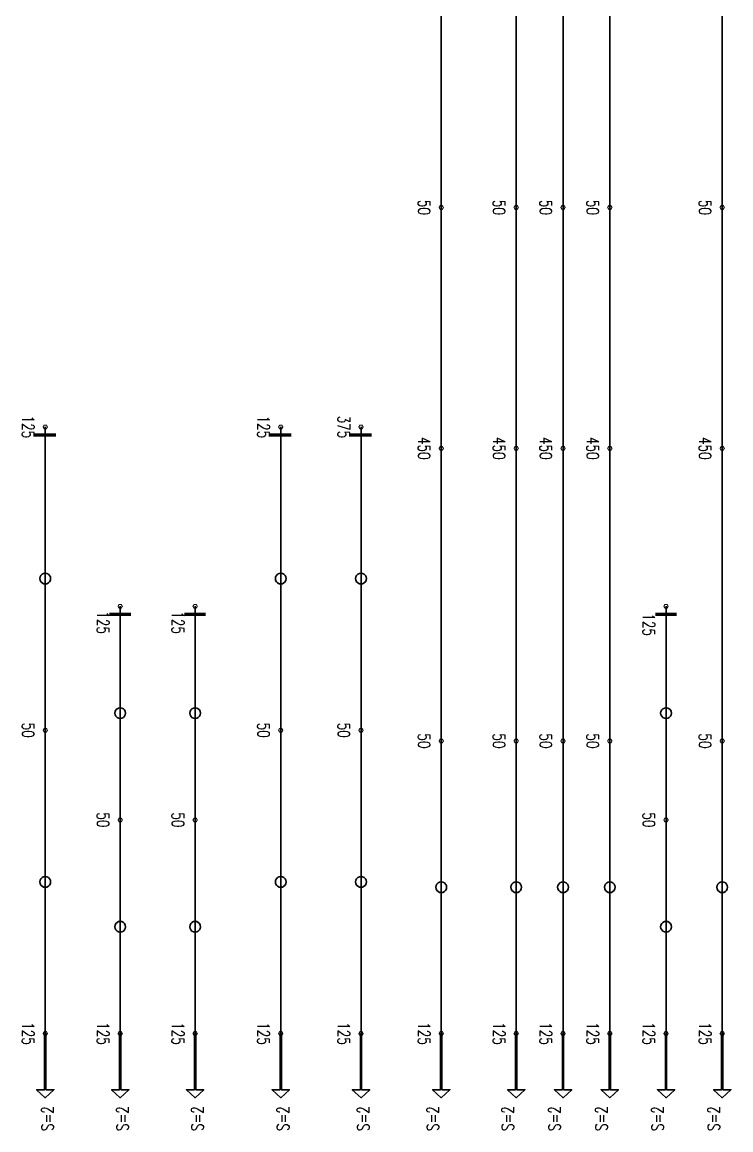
# Model space of a CAD drawing. Header units: millimetres. Extents: x 130150 to 587758, y -25561 to 50684.
# Drawn here: x 552567 to 565812, y 6472 to 27160 of the extents above; entities that cross this region are included whole.
import ezdxf

# ---------------------------------------------------------------- set-up
doc = ezdxf.new("R2010")
doc.units = ezdxf.units.MM
doc.layers.add('Current plane_Column', color=7, linetype='Continuous', true_color=0x4b00ff)
doc.layers.add('NDC_S-TENDON', color=6, linetype='Continuous', lineweight=35)
doc.layers.add('NDC_S_ANNO', color=7, linetype='Continuous', lineweight=20)
doc.styles.add('NDC_ANNO', font='', dxfattribs={"width": 0.8})
doc.styles.get('NDC_ANNO').set_extended_font_data('Dotum')

# ---------------------------------------------------------------- blocks, each defined once
blk = doc.blocks.new('HTB TDY')
at = {"layer": 'NDC_S-TENDON', "linetype": 'Continuous'}
for points, elevation in [([(51690, 14200, 20, 20, 0), (51670, 14235, 20, 20, 0), (51630, 14235, 20, 20, 0), (51610, 14200, 20, 20, 0), (51630, 14165, 20, 20, 0), (51670, 14165, 20, 20, 0)], 3500), ([(51690, 14200, 20, 20, 0), (51670, 14235, 20, 20, 0), (51630, 14235, 20, 20, 0), (51610, 14200, 20, 20, 0), (51630, 14165, 20, 20, 0), (51670, 14165, 20, 20, 0)], 3500), ([(53090, 14200, 20, 20, 0), (53070, 14235, 20, 20, 0), (53030, 14235, 20, 20, 0), (53010, 14200, 20, 20, 0), (53030, 14165, 20, 20, 0), (53070, 14165, 20, 20, 0)], 3500), ([(53090, 14200, 20, 20, 0), (53070, 14235, 20, 20, 0), (53030, 14235, 20, 20, 0), (53010, 14200, 20, 20, 0), (53030, 14165, 20, 20, 0), (53070, 14165, 20, 20, 0)], 3500), ([(53965, 14200, 20, 20, 0), (53945, 14235, 20, 20, 0), (53905, 14235, 20, 20, 0), (53885, 14200, 20, 20, 0), (53905, 14165, 20, 20, 0), (53945, 14165, 20, 20, 0)], 3500), ([(53965, 14200, 20, 20, 0), (53945, 14235, 20, 20, 0), (53905, 14235, 20, 20, 0), (53885, 14200, 20, 20, 0), (53905, 14165, 20, 20, 0), (53945, 14165, 20, 20, 0)], 3500), ([(54840, 14200, 20, 20, 0), (54820, 14235, 20, 20, 0), (54780, 14235, 20, 20, 0), (54760, 14200, 20, 20, 0), (54780, 14165, 20, 20, 0), (54820, 14165, 20, 20, 0)], 3500), ([(54840, 14200, 20, 20, 0), (54820, 14235, 20, 20, 0), (54780, 14235, 20, 20, 0), (54760, 14200, 20, 20, 0), (54780, 14165, 20, 20, 0), (54820, 14165, 20, 20, 0)], 3500), ([(56940, 14200, 20, 20, 0), (56920, 14235, 20, 20, 0), (56880, 14235, 20, 20, 0), (56860, 14200, 20, 20, 0), (56880, 14165, 20, 20, 0), (56920, 14165, 20, 20, 0)], 3500), ([(56940, 14200, 20, 20, 0), (56920, 14235, 20, 20, 0), (56880, 14235, 20, 20, 0), (56860, 14200, 20, 20, 0), (56880, 14165, 20, 20, 0), (56920, 14165, 20, 20, 0)], 3500), ([(44290, 10100, 20, 20, 0), (44270, 10135, 20, 20, 0), (44230, 10135, 20, 20, 0), (44210, 10100, 20, 20, 0), (44230, 10065, 20, 20, 0), (44270, 10065, 20, 20, 0)], 3575), ([(44290, 10100, 20, 20, 0), (44270, 10135, 20, 20, 0), (44230, 10135, 20, 20, 0), (44210, 10100, 20, 20, 0), (44230, 10065, 20, 20, 0), (44270, 10065, 20, 20, 0)], 3575), ([(48690, 10100, 20, 20, 0), (48670, 10135, 20, 20, 0), (48630, 10135, 20, 20, 0), (48610, 10100, 20, 20, 0), (48630, 10065, 20, 20, 0), (48670, 10065, 20, 20, 0)], 3575), ([(48690, 10100, 20, 20, 0), (48670, 10135, 20, 20, 0), (48630, 10135, 20, 20, 0), (48610, 10100, 20, 20, 0), (48630, 10065, 20, 20, 0), (48670, 10065, 20, 20, 0)], 3575), ([(50190, 10100, 20, 20, 0), (50170, 10135, 20, 20, 0), (50130, 10135, 20, 20, 0), (50110, 10100, 20, 20, 0), (50130, 10065, 20, 20, 0), (50170, 10065, 20, 20, 0)], 3575), ([(50190, 10100, 20, 20, 0), (50170, 10135, 20, 20, 0), (50130, 10135, 20, 20, 0), (50110, 10100, 20, 20, 0), (50130, 10065, 20, 20, 0), (50170, 10065, 20, 20, 0)], 3575), ([(51690, 9700, 20, 20, 0), (51670, 9735, 20, 20, 0), (51630, 9735, 20, 20, 0), (51610, 9700, 20, 20, 0), (51630, 9665, 20, 20, 0), (51670, 9665, 20, 20, 0)], 3650), ([(51690, 9700, 20, 20, 0), (51670, 9735, 20, 20, 0), (51630, 9735, 20, 20, 0), (51610, 9700, 20, 20, 0), (51630, 9665, 20, 20, 0), (51670, 9665, 20, 20, 0)], 3650), ([(51690, 9700, 20, 20, 0), (51670, 9735, 20, 20, 0), (51630, 9735, 20, 20, 0), (51610, 9700, 20, 20, 0), (51630, 9665, 20, 20, 0), (51670, 9665, 20, 20, 0)], 3650), ([(51690, 9700, 20, 20, 0), (51670, 9735, 20, 20, 0), (51630, 9735, 20, 20, 0), (51610, 9700, 20, 20, 0), (51630, 9665, 20, 20, 0), (51670, 9665, 20, 20, 0)], 3650), ([(53090, 9700, 20, 20, 0), (53070, 9735, 20, 20, 0), (53030, 9735, 20, 20, 0), (53010, 9700, 20, 20, 0), (53030, 9665, 20, 20, 0), (53070, 9665, 20, 20, 0)], 3650), ([(53090, 9700, 20, 20, 0), (53070, 9735, 20, 20, 0), (53030, 9735, 20, 20, 0), (53010, 9700, 20, 20, 0), (53030, 9665, 20, 20, 0), (53070, 9665, 20, 20, 0)], 3650), ([(53090, 9700, 20, 20, 0), (53070, 9735, 20, 20, 0), (53030, 9735, 20, 20, 0), (53010, 9700, 20, 20, 0), (53030, 9665, 20, 20, 0), (53070, 9665, 20, 20, 0)], 3650), ([(53090, 9700, 20, 20, 0), (53070, 9735, 20, 20, 0), (53030, 9735, 20, 20, 0), (53010, 9700, 20, 20, 0), (53030, 9665, 20, 20, 0), (53070, 9665, 20, 20, 0)], 3650), ([(53965, 9700, 20, 20, 0), (53945, 9735, 20, 20, 0), (53905, 9735, 20, 20, 0), (53885, 9700, 20, 20, 0), (53905, 9665, 20, 20, 0), (53945, 9665, 20, 20, 0)], 3650), ([(53965, 9700, 20, 20, 0), (53945, 9735, 20, 20, 0), (53905, 9735, 20, 20, 0), (53885, 9700, 20, 20, 0), (53905, 9665, 20, 20, 0), (53945, 9665, 20, 20, 0)], 3650), ([(53965, 9700, 20, 20, 0), (53945, 9735, 20, 20, 0), (53905, 9735, 20, 20, 0), (53885, 9700, 20, 20, 0), (53905, 9665, 20, 20, 0), (53945, 9665, 20, 20, 0)], 3650), ([(53965, 9700, 20, 20, 0), (53945, 9735, 20, 20, 0), (53905, 9735, 20, 20, 0), (53885, 9700, 20, 20, 0), (53905, 9665, 20, 20, 0), (53945, 9665, 20, 20, 0)], 3650), ([(54840, 9700, 20, 20, 0), (54820, 9735, 20, 20, 0), (54780, 9735, 20, 20, 0), (54760, 9700, 20, 20, 0), (54780, 9665, 20, 20, 0), (54820, 9665, 20, 20, 0)], 3650), ([(54840, 9700, 20, 20, 0), (54820, 9735, 20, 20, 0), (54780, 9735, 20, 20, 0), (54760, 9700, 20, 20, 0), (54780, 9665, 20, 20, 0), (54820, 9665, 20, 20, 0)], 3650), ([(54840, 9700, 20, 20, 0), (54820, 9735, 20, 20, 0), (54780, 9735, 20, 20, 0), (54760, 9700, 20, 20, 0), (54780, 9665, 20, 20, 0), (54820, 9665, 20, 20, 0)], 3650), ([(54840, 9700, 20, 20, 0), (54820, 9735, 20, 20, 0), (54780, 9735, 20, 20, 0), (54760, 9700, 20, 20, 0), (54780, 9665, 20, 20, 0), (54820, 9665, 20, 20, 0)], 3650), ([(56940, 9700, 20, 20, 0), (56920, 9735, 20, 20, 0), (56880, 9735, 20, 20, 0), (56860, 9700, 20, 20, 0), (56880, 9665, 20, 20, 0), (56920, 9665, 20, 20, 0)], 3650), ([(56940, 9700, 20, 20, 0), (56920, 9735, 20, 20, 0), (56880, 9735, 20, 20, 0), (56860, 9700, 20, 20, 0), (56880, 9665, 20, 20, 0), (56920, 9665, 20, 20, 0)], 3650), ([(56940, 9700, 20, 20, 0), (56920, 9735, 20, 20, 0), (56880, 9735, 20, 20, 0), (56860, 9700, 20, 20, 0), (56880, 9665, 20, 20, 0), (56920, 9665, 20, 20, 0)], 3650), ([(56940, 9700, 20, 20, 0), (56920, 9735, 20, 20, 0), (56880, 9735, 20, 20, 0), (56860, 9700, 20, 20, 0), (56880, 9665, 20, 20, 0), (56920, 9665, 20, 20, 0)], 3650), ([(45690, 6750, 20, 20, 0), (45670, 6785, 20, 20, 0), (45630, 6785, 20, 20, 0), (45610, 6750, 20, 20, 0), (45630, 6715, 20, 20, 0), (45670, 6715, 20, 20, 0)], 3575), ([(45690, 6750, 20, 20, 0), (45670, 6785, 20, 20, 0), (45630, 6785, 20, 20, 0), (45610, 6750, 20, 20, 0), (45630, 6715, 20, 20, 0), (45670, 6715, 20, 20, 0)], 3575), ([(47090, 6750, 20, 20, 0), (47070, 6785, 20, 20, 0), (47030, 6785, 20, 20, 0), (47010, 6750, 20, 20, 0), (47030, 6715, 20, 20, 0), (47070, 6715, 20, 20, 0)], 3575), ([(47090, 6750, 20, 20, 0), (47070, 6785, 20, 20, 0), (47030, 6785, 20, 20, 0), (47010, 6750, 20, 20, 0), (47030, 6715, 20, 20, 0), (47070, 6715, 20, 20, 0)], 3575), ([(55890, 6750, 20, 20, 0), (55870, 6785, 20, 20, 0), (55830, 6785, 20, 20, 0), (55810, 6750, 20, 20, 0), (55830, 6715, 20, 20, 0), (55870, 6715, 20, 20, 0)], 3575), ([(55890, 6750, 20, 20, 0), (55870, 6785, 20, 20, 0), (55830, 6785, 20, 20, 0), (55810, 6750, 20, 20, 0), (55830, 6715, 20, 20, 0), (55870, 6715, 20, 20, 0)], 3575), ([(44290, 4435, 20, 20, 0), (44270, 4470, 20, 20, 0), (44230, 4470, 20, 20, 0), (44210, 4435, 20, 20, 0), (44230, 4400, 20, 20, 0), (44270, 4400, 20, 20, 0)], 3500), ([(44290, 4435, 20, 20, 0), (44270, 4470, 20, 20, 0), (44230, 4470, 20, 20, 0), (44210, 4435, 20, 20, 0), (44230, 4400, 20, 20, 0), (44270, 4400, 20, 20, 0)], 3500), ([(48690, 4435, 20, 20, 0), (48670, 4470, 20, 20, 0), (48630, 4470, 20, 20, 0), (48610, 4435, 20, 20, 0), (48630, 4400, 20, 20, 0), (48670, 4400, 20, 20, 0)], 3500), ([(48690, 4435, 20, 20, 0), (48670, 4470, 20, 20, 0), (48630, 4470, 20, 20, 0), (48610, 4435, 20, 20, 0), (48630, 4400, 20, 20, 0), (48670, 4400, 20, 20, 0)], 3500), ([(50190, 4435, 20, 20, 0), (50170, 4470, 20, 20, 0), (50130, 4470, 20, 20, 0), (50110, 4435, 20, 20, 0), (50130, 4400, 20, 20, 0), (50170, 4400, 20, 20, 0)], 3500), ([(50190, 4435, 20, 20, 0), (50170, 4470, 20, 20, 0), (50130, 4470, 20, 20, 0), (50110, 4435, 20, 20, 0), (50130, 4400, 20, 20, 0), (50170, 4400, 20, 20, 0)], 3500), ([(51690, 4235, 20, 20, 0), (51670, 4270, 20, 20, 0), (51630, 4270, 20, 20, 0), (51610, 4235, 20, 20, 0), (51630, 4200, 20, 20, 0), (51670, 4200, 20, 20, 0)], 3500), ([(51690, 4235, 20, 20, 0), (51670, 4270, 20, 20, 0), (51630, 4270, 20, 20, 0), (51610, 4235, 20, 20, 0), (51630, 4200, 20, 20, 0), (51670, 4200, 20, 20, 0)], 3500), ([(53090, 4235, 20, 20, 0), (53070, 4270, 20, 20, 0), (53030, 4270, 20, 20, 0), (53010, 4235, 20, 20, 0), (53030, 4200, 20, 20, 0), (53070, 4200, 20, 20, 0)], 3500), ([(53090, 4235, 20, 20, 0), (53070, 4270, 20, 20, 0), (53030, 4270, 20, 20, 0), (53010, 4235, 20, 20, 0), (53030, 4200, 20, 20, 0), (53070, 4200, 20, 20, 0)], 3500), ([(53965, 4235, 20, 20, 0), (53945, 4270, 20, 20, 0), (53905, 4270, 20, 20, 0), (53885, 4235, 20, 20, 0), (53905, 4200, 20, 20, 0), (53945, 4200, 20, 20, 0)], 3500), ([(53965, 4235, 20, 20, 0), (53945, 4270, 20, 20, 0), (53905, 4270, 20, 20, 0), (53885, 4235, 20, 20, 0), (53905, 4200, 20, 20, 0), (53945, 4200, 20, 20, 0)], 3500), ([(54840, 4235, 20, 20, 0), (54820, 4270, 20, 20, 0), (54780, 4270, 20, 20, 0), (54760, 4235, 20, 20, 0), (54780, 4200, 20, 20, 0), (54820, 4200, 20, 20, 0)], 3500), ([(54840, 4235, 20, 20, 0), (54820, 4270, 20, 20, 0), (54780, 4270, 20, 20, 0), (54760, 4235, 20, 20, 0), (54780, 4200, 20, 20, 0), (54820, 4200, 20, 20, 0)], 3500), ([(56940, 4235, 20, 20, 0), (56920, 4270, 20, 20, 0), (56880, 4270, 20, 20, 0), (56860, 4235, 20, 20, 0), (56880, 4200, 20, 20, 0), (56920, 4200, 20, 20, 0)], 3500), ([(56940, 4235, 20, 20, 0), (56920, 4270, 20, 20, 0), (56880, 4270, 20, 20, 0), (56860, 4235, 20, 20, 0), (56880, 4200, 20, 20, 0), (56920, 4200, 20, 20, 0)], 3500), ([(45690, 2760, 20, 20, 0), (45670, 2795, 20, 20, 0), (45630, 2795, 20, 20, 0), (45610, 2760, 20, 20, 0), (45630, 2725, 20, 20, 0), (45670, 2725, 20, 20, 0)], 3500), ([(45690, 2760, 20, 20, 0), (45670, 2795, 20, 20, 0), (45630, 2795, 20, 20, 0), (45610, 2760, 20, 20, 0), (45630, 2725, 20, 20, 0), (45670, 2725, 20, 20, 0)], 3500), ([(47090, 2760, 20, 20, 0), (47070, 2795, 20, 20, 0), (47030, 2795, 20, 20, 0), (47010, 2760, 20, 20, 0), (47030, 2725, 20, 20, 0), (47070, 2725, 20, 20, 0)], 3500), ([(47090, 2760, 20, 20, 0), (47070, 2795, 20, 20, 0), (47030, 2795, 20, 20, 0), (47010, 2760, 20, 20, 0), (47030, 2725, 20, 20, 0), (47070, 2725, 20, 20, 0)], 3500), ([(55890, 2760, 20, 20, 0), (55870, 2795, 20, 20, 0), (55830, 2795, 20, 20, 0), (55810, 2760, 20, 20, 0), (55830, 2725, 20, 20, 0), (55870, 2725, 20, 20, 0)], 3500), ([(55890, 2760, 20, 20, 0), (55870, 2795, 20, 20, 0), (55830, 2795, 20, 20, 0), (55810, 2760, 20, 20, 0), (55830, 2725, 20, 20, 0), (55870, 2725, 20, 20, 0)], 3500), ([(44290, -1230, 20, 20, 0), (44270, -1195, 20, 20, 0), (44230, -1195, 20, 20, 0), (44210, -1230, 20, 20, 0), (44230, -1265, 20, 20, 0), (44270, -1265, 20, 20, 0)], 3575), ([(44290, -1230, 20, 20, 0), (44270, -1195, 20, 20, 0), (44230, -1195, 20, 20, 0), (44210, -1230, 20, 20, 0), (44230, -1265, 20, 20, 0), (44270, -1265, 20, 20, 0)], 3575), ([(45690, -1230, 20, 20, 0), (45670, -1195, 20, 20, 0), (45630, -1195, 20, 20, 0), (45610, -1230, 20, 20, 0), (45630, -1265, 20, 20, 0), (45670, -1265, 20, 20, 0)], 3575), ([(45690, -1230, 20, 20, 0), (45670, -1195, 20, 20, 0), (45630, -1195, 20, 20, 0), (45610, -1230, 20, 20, 0), (45630, -1265, 20, 20, 0), (45670, -1265, 20, 20, 0)], 3575), ([(47090, -1230, 20, 20, 0), (47070, -1195, 20, 20, 0), (47030, -1195, 20, 20, 0), (47010, -1230, 20, 20, 0), (47030, -1265, 20, 20, 0), (47070, -1265, 20, 20, 0)], 3575), ([(47090, -1230, 20, 20, 0), (47070, -1195, 20, 20, 0), (47030, -1195, 20, 20, 0), (47010, -1230, 20, 20, 0), (47030, -1265, 20, 20, 0), (47070, -1265, 20, 20, 0)], 3575), ([(48690, -1230, 20, 20, 0), (48670, -1195, 20, 20, 0), (48630, -1195, 20, 20, 0), (48610, -1230, 20, 20, 0), (48630, -1265, 20, 20, 0), (48670, -1265, 20, 20, 0)], 3575), ([(48690, -1230, 20, 20, 0), (48670, -1195, 20, 20, 0), (48630, -1195, 20, 20, 0), (48610, -1230, 20, 20, 0), (48630, -1265, 20, 20, 0), (48670, -1265, 20, 20, 0)], 3575), ([(50190, -1230, 20, 20, 0), (50170, -1195, 20, 20, 0), (50130, -1195, 20, 20, 0), (50110, -1230, 20, 20, 0), (50130, -1265, 20, 20, 0), (50170, -1265, 20, 20, 0)], 3575), ([(50190, -1230, 20, 20, 0), (50170, -1195, 20, 20, 0), (50130, -1195, 20, 20, 0), (50110, -1230, 20, 20, 0), (50130, -1265, 20, 20, 0), (50170, -1265, 20, 20, 0)], 3575), ([(51690, -1230, 20, 20, 0), (51670, -1195, 20, 20, 0), (51630, -1195, 20, 20, 0), (51610, -1230, 20, 20, 0), (51630, -1265, 20, 20, 0), (51670, -1265, 20, 20, 0)], 3575), ([(51690, -1230, 20, 20, 0), (51670, -1195, 20, 20, 0), (51630, -1195, 20, 20, 0), (51610, -1230, 20, 20, 0), (51630, -1265, 20, 20, 0), (51670, -1265, 20, 20, 0)], 3575), ([(53090, -1230, 20, 20, 0), (53070, -1195, 20, 20, 0), (53030, -1195, 20, 20, 0), (53010, -1230, 20, 20, 0), (53030, -1265, 20, 20, 0), (53070, -1265, 20, 20, 0)], 3575), ([(53090, -1230, 20, 20, 0), (53070, -1195, 20, 20, 0), (53030, -1195, 20, 20, 0), (53010, -1230, 20, 20, 0), (53030, -1265, 20, 20, 0), (53070, -1265, 20, 20, 0)], 3575), ([(53965, -1230, 20, 20, 0), (53945, -1195, 20, 20, 0), (53905, -1195, 20, 20, 0), (53885, -1230, 20, 20, 0), (53905, -1265, 20, 20, 0), (53945, -1265, 20, 20, 0)], 3575), ([(53965, -1230, 20, 20, 0), (53945, -1195, 20, 20, 0), (53905, -1195, 20, 20, 0), (53885, -1230, 20, 20, 0), (53905, -1265, 20, 20, 0), (53945, -1265, 20, 20, 0)], 3575), ([(54840, -1230, 20, 20, 0), (54820, -1195, 20, 20, 0), (54780, -1195, 20, 20, 0), (54760, -1230, 20, 20, 0), (54780, -1265, 20, 20, 0), (54820, -1265, 20, 20, 0)], 3575), ([(54840, -1230, 20, 20, 0), (54820, -1195, 20, 20, 0), (54780, -1195, 20, 20, 0), (54760, -1230, 20, 20, 0), (54780, -1265, 20, 20, 0), (54820, -1265, 20, 20, 0)], 3575), ([(55890, -1230, 20, 20, 0), (55870, -1195, 20, 20, 0), (55830, -1195, 20, 20, 0), (55810, -1230, 20, 20, 0), (55830, -1265, 20, 20, 0), (55870, -1265, 20, 20, 0)], 3575), ([(55890, -1230, 20, 20, 0), (55870, -1195, 20, 20, 0), (55830, -1195, 20, 20, 0), (55810, -1230, 20, 20, 0), (55830, -1265, 20, 20, 0), (55870, -1265, 20, 20, 0)], 3575), ([(56940, -1230, 20, 20, 0), (56920, -1195, 20, 20, 0), (56880, -1195, 20, 20, 0), (56860, -1230, 20, 20, 0), (56880, -1265, 20, 20, 0), (56920, -1265, 20, 20, 0)], 3575), ([(56940, -1230, 20, 20, 0), (56920, -1195, 20, 20, 0), (56880, -1195, 20, 20, 0), (56860, -1230, 20, 20, 0), (56880, -1265, 20, 20, 0), (56920, -1265, 20, 20, 0)], 3575)]:
    blk.add_lwpolyline(points, format="xyseb", close=True, dxfattribs=dict(at, elevation=elevation))
at = {"layer": 'NDC_S-TENDON', "linetype": 'Continuous', "elevation": 3575}
for points in [[(44450, 9950, 60, 60, 0), (44050, 9950, 60, 60, 0)], [(48850, 9950, 60, 60, 0), (48450, 9950, 60, 60, 0)], [(50350, 9950, 60, 60, 0), (49950, 9950, 60, 60, 0)], [(45850, 6600, 60, 60, 0), (45450, 6600, 60, 60, 0)], [(47250, 6600, 60, 60, 0), (46850, 6600, 60, 60, 0)], [(56050, 6600, 60, 60, 0), (55650, 6600, 60, 60, 0)]]:
    blk.add_lwpolyline(points, format="xyseb", dxfattribs=at)
at = {"layer": 'NDC_S-TENDON', "linetype": 'Continuous'}
for points, elevation in [([(44250, 7167), (44281, 7172), (44309, 7187), (44331, 7209), (44345, 7237), (44350, 7267), (44345, 7298), (44331, 7326), (44309, 7348), (44281, 7363), (44250, 7367), (44219, 7363), (44191, 7348), (44169, 7326), (44155, 7298), (44150, 7267), (44155, 7237), (44169, 7209), (44191, 7187), (44219, 7172), (44250, 7167)], 3532), ([(48650, 7167), (48681, 7172), (48709, 7187), (48731, 7209), (48745, 7237), (48750, 7267), (48745, 7298), (48731, 7326), (48709, 7348), (48681, 7363), (48650, 7367), (48619, 7363), (48591, 7348), (48569, 7326), (48555, 7298), (48550, 7267), (48555, 7237), (48569, 7209), (48591, 7187), (48619, 7172), (48650, 7167)], 3532), ([(50150, 7167), (50181, 7172), (50209, 7187), (50231, 7209), (50245, 7237), (50250, 7267), (50245, 7298), (50231, 7326), (50209, 7348), (50181, 7363), (50150, 7367), (50119, 7363), (50091, 7348), (50069, 7326), (50055, 7298), (50050, 7267), (50055, 7237), (50069, 7209), (50091, 7187), (50119, 7172), (50150, 7167)], 3532), ([(45650, 4655), (45681, 4660), (45709, 4674), (45731, 4696), (45745, 4724), (45750, 4755), (45745, 4786), (45731, 4814), (45709, 4836), (45681, 4850), (45650, 4855), (45619, 4850), (45591, 4836), (45569, 4814), (45555, 4786), (45550, 4755), (45555, 4724), (45569, 4696), (45591, 4674), (45619, 4660), (45650, 4655)], 3532), ([(47050, 4655), (47081, 4660), (47109, 4674), (47131, 4696), (47145, 4724), (47150, 4755), (47145, 4786), (47131, 4814), (47109, 4836), (47081, 4850), (47050, 4855), (47019, 4850), (46991, 4836), (46969, 4814), (46955, 4786), (46950, 4755), (46955, 4724), (46969, 4696), (46991, 4674), (47019, 4660), (47050, 4655)], 3532), ([(55850, 4655), (55881, 4660), (55909, 4674), (55931, 4696), (55945, 4724), (55950, 4755), (55945, 4786), (55931, 4814), (55909, 4836), (55881, 4850), (55850, 4855), (55819, 4850), (55791, 4836), (55769, 4814), (55755, 4786), (55750, 4755), (55755, 4724), (55769, 4696), (55791, 4674), (55819, 4660), (55850, 4655)], 3532), ([(44250, 1502), (44281, 1507), (44309, 1522), (44331, 1544), (44345, 1572), (44350, 1602), (44345, 1633), (44331, 1661), (44309, 1683), (44281, 1698), (44250, 1702), (44219, 1698), (44191, 1683), (44169, 1661), (44155, 1633), (44150, 1602), (44155, 1572), (44169, 1544), (44191, 1522), (44219, 1507), (44250, 1502)], 3532), ([(48650, 1502), (48681, 1507), (48709, 1522), (48731, 1544), (48745, 1572), (48750, 1602), (48745, 1633), (48731, 1661), (48709, 1683), (48681, 1698), (48650, 1702), (48619, 1698), (48591, 1683), (48569, 1661), (48555, 1633), (48550, 1602), (48555, 1572), (48569, 1544), (48591, 1522), (48619, 1507), (48650, 1502)], 3532), ([(50150, 1502), (50181, 1507), (50209, 1522), (50231, 1544), (50245, 1572), (50250, 1602), (50245, 1633), (50231, 1661), (50209, 1683), (50181, 1698), (50150, 1702), (50119, 1698), (50091, 1683), (50069, 1661), (50055, 1633), (50050, 1602), (50055, 1572), (50069, 1544), (50091, 1522), (50119, 1507), (50150, 1502)], 3532), ([(51650, 1402), (51681, 1407), (51709, 1422), (51731, 1444), (51745, 1472), (51750, 1502), (51745, 1533), (51731, 1561), (51709, 1583), (51681, 1598), (51650, 1602), (51619, 1598), (51591, 1583), (51569, 1561), (51555, 1533), (51550, 1502), (51555, 1472), (51569, 1444), (51591, 1422), (51619, 1407), (51650, 1402)], 3533), ([(53050, 1402), (53081, 1407), (53109, 1422), (53131, 1444), (53145, 1472), (53150, 1502), (53145, 1533), (53131, 1561), (53109, 1583), (53081, 1598), (53050, 1602), (53019, 1598), (52991, 1583), (52969, 1561), (52955, 1533), (52950, 1502), (52955, 1472), (52969, 1444), (52991, 1422), (53019, 1407), (53050, 1402)], 3532), ([(53925, 1402), (53956, 1407), (53984, 1422), (54006, 1444), (54020, 1472), (54025, 1502), (54020, 1533), (54006, 1561), (53984, 1583), (53956, 1598), (53925, 1602), (53894, 1598), (53866, 1583), (53844, 1561), (53830, 1533), (53825, 1502), (53830, 1472), (53844, 1444), (53866, 1422), (53894, 1407), (53925, 1402)], 3533), ([(54800, 1402), (54831, 1407), (54859, 1422), (54881, 1444), (54895, 1472), (54900, 1502), (54895, 1533), (54881, 1561), (54859, 1583), (54831, 1598), (54800, 1602), (54769, 1598), (54741, 1583), (54719, 1561), (54705, 1533), (54700, 1502), (54705, 1472), (54719, 1444), (54741, 1422), (54769, 1407), (54800, 1402)], 3533), ([(56900, 1402), (56931, 1407), (56959, 1422), (56981, 1444), (56995, 1472), (57000, 1502), (56995, 1533), (56981, 1561), (56959, 1583), (56931, 1598), (56900, 1602), (56869, 1598), (56841, 1583), (56819, 1561), (56805, 1533), (56800, 1502), (56805, 1472), (56819, 1444), (56841, 1422), (56869, 1407), (56900, 1402)], 3533), ([(45650, 665), (45681, 670), (45709, 684), (45731, 706), (45745, 734), (45750, 765), (45745, 796), (45731, 824), (45709, 846), (45681, 860), (45650, 865), (45619, 860), (45591, 846), (45569, 824), (45555, 796), (45550, 765), (45555, 734), (45569, 706), (45591, 684), (45619, 670), (45650, 665)], 3532), ([(47050, 665), (47081, 670), (47109, 684), (47131, 706), (47145, 734), (47150, 765), (47145, 796), (47131, 824), (47109, 846), (47081, 860), (47050, 865), (47019, 860), (46991, 846), (46969, 824), (46955, 796), (46950, 765), (46955, 734), (46969, 706), (46991, 684), (47019, 670), (47050, 665)], 3532), ([(55850, 665), (55881, 670), (55909, 684), (55931, 706), (55945, 734), (55950, 765), (55945, 796), (55931, 824), (55909, 846), (55881, 860), (55850, 865), (55819, 860), (55791, 846), (55769, 824), (55755, 796), (55750, 765), (55755, 734), (55769, 706), (55791, 684), (55819, 670), (55850, 665)], 3532), ([(44238, -1230), (44238, -2280), (44088, -2280), (44250, -2430), (44412, -2280), (44262, -2280), (44262, -1230)], 3575), ([(45638, -1230), (45638, -2280), (45488, -2280), (45650, -2430), (45812, -2280), (45662, -2280), (45662, -1230)], 3575), ([(47038, -1230), (47038, -2280), (46888, -2280), (47050, -2430), (47212, -2280), (47062, -2280), (47062, -1230)], 3575), ([(48638, -1230), (48638, -2280), (48488, -2280), (48650, -2430), (48812, -2280), (48662, -2280), (48662, -1230)], 3575), ([(50138, -1230), (50138, -2280), (49988, -2280), (50150, -2430), (50312, -2280), (50162, -2280), (50162, -1230)], 3575), ([(51638, -1230), (51638, -2280), (51488, -2280), (51650, -2430), (51812, -2280), (51662, -2280), (51662, -1230)], 3575), ([(53038, -1230), (53038, -2280), (52888, -2280), (53050, -2430), (53212, -2280), (53062, -2280), (53062, -1230)], 3575), ([(53913, -1230), (53913, -2280), (53763, -2280), (53925, -2430), (54087, -2280), (53937, -2280), (53937, -1230)], 3575), ([(54788, -1230), (54788, -2280), (54638, -2280), (54800, -2430), (54962, -2280), (54812, -2280), (54812, -1230)], 3575), ([(55838, -1230), (55838, -2280), (55688, -2280), (55850, -2430), (56012, -2280), (55862, -2280), (55862, -1230)], 3575), ([(56888, -1230), (56888, -2280), (56738, -2280), (56900, -2430), (57062, -2280), (56912, -2280), (56912, -1230)], 3575)]:
    blk.add_lwpolyline(points, close=True, dxfattribs=dict(at, elevation=elevation))
for points in [[(51650, 9700, 3650), (51650, 10300, 3643), (51650, 10900, 3623), (51650, 11500, 3590), (51650, 12175, 3551), (51650, 12850, 3522), (51650, 13525, 3506), (51650, 14200, 3500), (51650, 14875, 3506), (51650, 15550, 3522), (51650, 16225, 3551), (51650, 16900, 3590), (51650, 17500, 3623), (51650, 18100, 3643), (51650, 18700, 3650)], [(53050, 9700, 3650), (53050, 10300, 3643), (53050, 10900, 3623), (53050, 11500, 3590), (53050, 12175, 3551), (53050, 12850, 3522), (53050, 13525, 3506), (53050, 14200, 3500), (53050, 14875, 3506), (53050, 15550, 3522), (53050, 16225, 3551), (53050, 16900, 3590), (53050, 17500, 3623), (53050, 18100, 3643), (53050, 18700, 3650)], [(53925, 9700, 3650), (53925, 10300, 3643), (53925, 10900, 3623), (53925, 11500, 3590), (53925, 12175, 3551), (53925, 12850, 3522), (53925, 13525, 3506), (53925, 14200, 3500), (53925, 14875, 3506), (53925, 15550, 3522), (53925, 16225, 3551), (53925, 16900, 3590), (53925, 17500, 3623), (53925, 18100, 3643), (53925, 18700, 3650)], [(54800, 9700, 3650), (54800, 10300, 3643), (54800, 10900, 3623), (54800, 11500, 3590), (54800, 12175, 3551), (54800, 12850, 3522), (54800, 13525, 3506), (54800, 14200, 3500), (54800, 14875, 3506), (54800, 15550, 3522), (54800, 16225, 3551), (54800, 16900, 3590), (54800, 17500, 3623), (54800, 18100, 3643), (54800, 18700, 3650)], [(56900, 9700, 3650), (56900, 10300, 3643), (56900, 10900, 3623), (56900, 11500, 3590), (56900, 12175, 3551), (56900, 12850, 3522), (56900, 13525, 3506), (56900, 14200, 3500), (56900, 14875, 3506), (56900, 15550, 3522), (56900, 16225, 3551), (56900, 16900, 3590), (56900, 17500, 3623), (56900, 18100, 3643), (56900, 18700, 3650)], [(44250, -1230, 3575), (44250, -475, 3572), (44250, 281, 3562), (44250, 1036, 3545), (44250, 2169, 3520), (44250, 3302, 3505), (44250, 4435, 3500), (44250, 5568, 3505), (44250, 6701, 3520), (44250, 7834, 3545), (44250, 8589, 3562), (44250, 9345, 3572), (44250, 10100, 3575)], [(48650, -1230, 3575), (48650, -475, 3572), (48650, 281, 3562), (48650, 1036, 3545), (48650, 2169, 3520), (48650, 3302, 3505), (48650, 4435, 3500), (48650, 5568, 3505), (48650, 6701, 3520), (48650, 7834, 3545), (48650, 8589, 3562), (48650, 9345, 3572), (48650, 10100, 3575)], [(50150, -1230, 3575), (50150, -475, 3572), (50150, 281, 3562), (50150, 1036, 3545), (50150, 2169, 3520), (50150, 3302, 3505), (50150, 4435, 3500), (50150, 5568, 3505), (50150, 6701, 3520), (50150, 7834, 3545), (50150, 8589, 3562), (50150, 9345, 3572), (50150, 10100, 3575)], [(51650, -1230, 3575), (51650, -501, 3572), (51650, 227, 3562), (51650, 956, 3545), (51650, 2049, 3520), (51650, 3142, 3505), (51650, 4235, 3500), (51650, 5328, 3510), (51650, 6421, 3540), (51650, 7514, 3590), (51650, 8243, 3623), (51650, 8971, 3643), (51650, 9700, 3650)], [(53050, -1230, 3575), (53050, -501, 3572), (53050, 227, 3562), (53050, 956, 3545), (53050, 2049, 3520), (53050, 3142, 3505), (53050, 4235, 3500), (53050, 5328, 3510), (53050, 6421, 3540), (53050, 7514, 3590), (53050, 8243, 3623), (53050, 8971, 3643), (53050, 9700, 3650)], [(53925, -1230, 3575), (53925, -501, 3572), (53925, 227, 3562), (53925, 956, 3545), (53925, 2049, 3520), (53925, 3142, 3505), (53925, 4235, 3500), (53925, 5328, 3510), (53925, 6421, 3540), (53925, 7514, 3590), (53925, 8243, 3623), (53925, 8971, 3643), (53925, 9700, 3650)], [(54800, -1230, 3575), (54800, -501, 3572), (54800, 227, 3562), (54800, 956, 3545), (54800, 2049, 3520), (54800, 3142, 3505), (54800, 4235, 3500), (54800, 5328, 3510), (54800, 6421, 3540), (54800, 7514, 3590), (54800, 8243, 3623), (54800, 8971, 3643), (54800, 9700, 3650)], [(56900, -1230, 3575), (56900, -501, 3572), (56900, 227, 3562), (56900, 956, 3545), (56900, 2049, 3520), (56900, 3142, 3505), (56900, 4235, 3500), (56900, 5328, 3510), (56900, 6421, 3540), (56900, 7514, 3590), (56900, 8243, 3623), (56900, 8971, 3643), (56900, 9700, 3650)], [(45650, -1230, 3575), (45650, -698, 3572), (45650, -166, 3562), (45650, 366, 3545), (45650, 964, 3525), (45650, 1563, 3511), (45650, 2161, 3503), (45650, 2760, 3500), (45650, 3358, 3503), (45650, 3957, 3511), (45650, 4555, 3525), (45650, 5154, 3545), (45650, 5686, 3562), (45650, 6218, 3572), (45650, 6750, 3575)], [(47050, -1230, 3575), (47050, -698, 3572), (47050, -166, 3562), (47050, 366, 3545), (47050, 964, 3525), (47050, 1563, 3511), (47050, 2161, 3503), (47050, 2760, 3500), (47050, 3358, 3503), (47050, 3957, 3511), (47050, 4555, 3525), (47050, 5154, 3545), (47050, 5686, 3562), (47050, 6218, 3572), (47050, 6750, 3575)], [(55850, -1230, 3575), (55850, -698, 3572), (55850, -166, 3562), (55850, 366, 3545), (55850, 965, 3525), (55850, 1563, 3511), (55850, 2162, 3503), (55850, 2760, 3500), (55850, 3359, 3503), (55850, 3957, 3511), (55850, 4556, 3525), (55850, 5154, 3545), (55850, 5686, 3562), (55850, 6218, 3572), (55850, 6750, 3575)]]:
    blk.add_polyline3d(points, dxfattribs=at)
at = {"layer": 'NDC_S_ANNO', "linetype": 'Continuous', "char_height": 225, "attachment_point": 5, "line_spacing_factor": 0.75, "style": 'NDC_ANNO'}
for s, insert, rotation in [('\\FSTANDARD.shx;50', (51330, 14200, 3500), 269.9996), ('\\FSTANDARD.shx;50', (52730, 14200, 3500), 269.9996), ('\\FSTANDARD.shx;50', (53605, 14200, 3500), 269.9996), ('\\FSTANDARD.shx;50', (54480, 14200, 3500), 269.9996), ('\\FSTANDARD.shx;50', (56580, 14200, 3500), 269.9996), ('\\FSTANDARD.shx;125', (43930, 10100, 3575), 270), ('\\FSTANDARD.shx;125', (48330, 10100, 3575), 270), ('\\FSTANDARD.shx;375', (49830, 10100, 3575), 270), ('\\FSTANDARD.shx;450', (51330, 9700, 3650), 269.9996), ('\\FSTANDARD.shx;450', (52730, 9700, 3650), 269.9996), ('\\FSTANDARD.shx;450', (53605, 9700, 3650), 269.9996), ('\\FSTANDARD.shx;450', (54480, 9700, 3650), 269.9996), ('\\FSTANDARD.shx;450', (56580, 9700, 3650), 269.9996), ('\\FSTANDARD.shx;125', (45330, 6444, 3575), 270), ('\\FSTANDARD.shx;125', (46730, 6444, 3575), 270), ('\\FSTANDARD.shx;125', (55530, 6406, 3575), 269.9993), ('\\FSTANDARD.shx;50', (43930, 4435, 3500), 270), ('\\FSTANDARD.shx;50', (48330, 4435, 3500), 270), ('\\FSTANDARD.shx;50', (49830, 4435, 3500), 270), ('\\FSTANDARD.shx;50', (51330, 4235, 3500), 269.9993), ('\\FSTANDARD.shx;50', (52730, 4235, 3500), 269.9993), ('\\FSTANDARD.shx;50', (53605, 4235, 3500), 269.9993), ('\\FSTANDARD.shx;50', (54480, 4235, 3500), 269.9993), ('\\FSTANDARD.shx;50', (56580, 4235, 3500), 269.9993), ('\\FSTANDARD.shx;50', (45330, 2760, 3500), 270), ('\\FSTANDARD.shx;50', (46730, 2760, 3500), 270), ('\\FSTANDARD.shx;50', (55530, 2760, 3500), 269.9993), ('\\FSTANDARD.shx;125', (43930, -1230, 3575), 270), ('\\FSTANDARD.shx;125', (45330, -1230, 3575), 270), ('\\FSTANDARD.shx;125', (46730, -1230, 3575), 270), ('\\FSTANDARD.shx;125', (48330, -1230, 3575), 270), ('\\FSTANDARD.shx;125', (49830, -1230, 3575), 270), ('\\FSTANDARD.shx;125', (51330, -1230, 3575), 269.9993), ('\\FSTANDARD.shx;125', (52730, -1230, 3575), 269.9993), ('\\FSTANDARD.shx;125', (53605, -1230, 3575), 269.9993), ('\\FSTANDARD.shx;125', (54480, -1230, 3575), 269.9993), ('\\FSTANDARD.shx;125', (55530, -1230, 3575), 269.9993), ('\\FSTANDARD.shx;125', (56580, -1230, 3575), 269.9993), ('\\FSTANDARD.shx;S=2', (44292, -2818, 3700), 90), ('\\FSTANDARD.shx;S=2', (45692, -2818, 3700), 90), ('\\FSTANDARD.shx;S=2', (47092, -2818, 3700), 90), ('\\FSTANDARD.shx;S=2', (48692, -2818, 3700), 90), ('\\FSTANDARD.shx;S=2', (50192, -2818, 3700), 90), ('\\FSTANDARD.shx;S=2', (51492, -2818, 3700), 89.9993), ('\\FSTANDARD.shx;S=2', (52892, -2818, 3700), 89.9993), ('\\FSTANDARD.shx;S=2', (53767, -2818, 3700), 89.9993), ('\\FSTANDARD.shx;S=2', (54642, -2818, 3700), 89.9993), ('\\FSTANDARD.shx;S=2', (55692, -2818, 3700), 89.9993), ('\\FSTANDARD.shx;S=2', (56742, -2818, 3700), 89.9993)]:
    blk.add_mtext(s, dxfattribs=dict(at, insert=insert, rotation=rotation))

msp = doc.modelspace()

# ---------------------------------------------------------------- block references
at = {"layer": 'Current plane_Column'}
msp.add_blockref('HTB TDY', (508750, 9500), dxfattribs=at)

doc.saveas('drawing.dxf')
